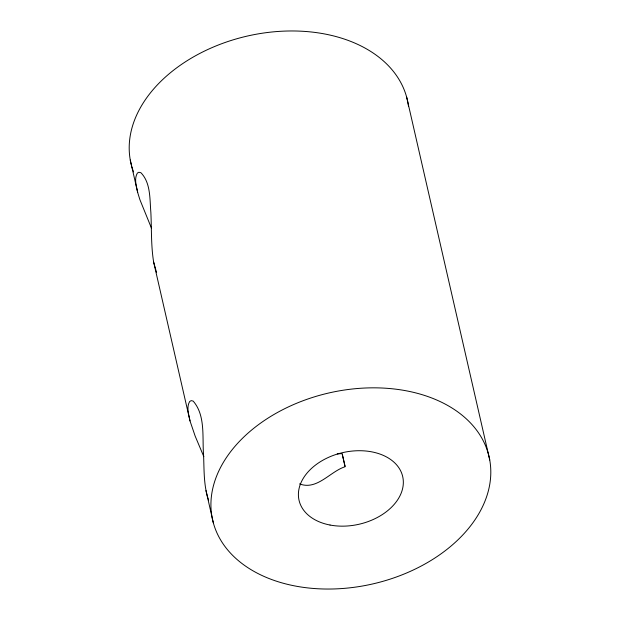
<?xml version="1.0" encoding="UTF-8"?>
<svg xmlns="http://www.w3.org/2000/svg" width="620" height="620" viewBox="0 0 620 620"><rect width="100%" height="100%" fill="white"/><g stroke="black" fill="none" stroke-linecap="round" stroke-linejoin="round"><path stroke-width="0.93" d="M337.264 453.91L342.124 453.577L345.131 466.728C330.142 471.417 316.983 490.691 299.545 483.879M151.505 228.238L139.88 199.64L137.694 192.533L130.262 160.014M203.817 456.638L195.168 436.124L190.007 420.933L153.659 262.167C150.947 245.683 151.675 228.912 150.854 212.288C149.699 199.09 150.838 182.83 140.872 172.693L138.849 172.283L137.392 173.065C133.874 178.971 136.485 186.302 137.694 192.533M156.589 272.606L153.659 262.167M208.615 500.2C203.538 485.677 204.22 469.999 203.562 454.847C202.143 437.054 205.662 415.478 193.184 401.094L191.239 400.636L189.704 401.458C186.139 407.34 188.883 414.757 190.007 420.933M406.643 97.108L489.738 459.986A141.794 97.96 -12.9 0 1 296.376 586.233A141.794 97.96 -12.9 0 1 266.492 419.097A141.794 97.96 -12.9 0 1 489.738 459.986M342.294 454.336L345.022 466.248M205.972 490.567L213.358 522.893M131.626 166.02A141.794 97.96 -12.9 0 1 250.015 35.464A141.794 97.96 -12.9 0 1 408.526 106.593M133.525 171.887A141.794 97.96 -12.9 0 1 131.858 166.865M330.034 525.032A53.165 36.735 -12.9 0 0 402.992 478.074A53.165 36.735 -12.9 0 0 319.579 462.21A53.165 36.735 -12.9 0 0 330.034 525.032"/></g></svg>
